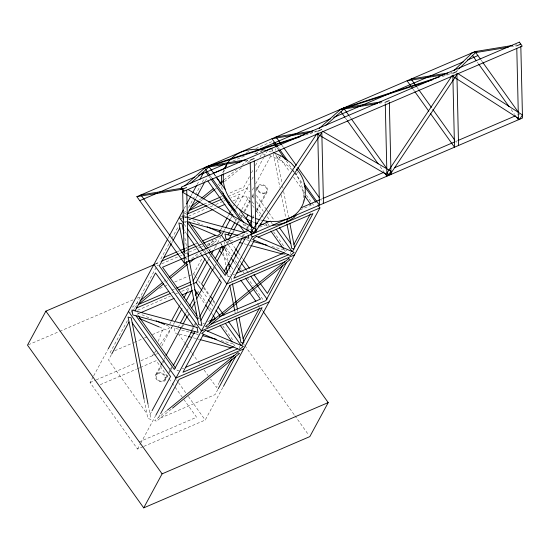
<?xml version="1.0" encoding="UTF-8"?>
<svg xmlns="http://www.w3.org/2000/svg" width="550" height="550" viewBox="0 0 550 550"><rect width="100%" height="100%" fill="white"/><g stroke="black" fill="none" stroke-linecap="round" stroke-linejoin="round"><path stroke-width="0.41" stroke-dasharray="2.75 2.06" d="M303.05 202.414C304.748 191.861 301.366 180.854 294.477 172.776M153.251 354.111L152.632 355.699L154.062 353.574M158.18 341.392L162.491 330.268M222.778 172.913L223.939 169.922M223.623 172.178L224.496 169.936M143.062 446.71L137.555 449.075L90.042 382.546L93.28 376.564M93.686 375.815L107.848 349.621M168.032 238.315L169.242 236.081M184.167 208.464L186.189 204.738M191.029 195.779L192.239 193.538M197.079 184.587L199.1 180.854M127.359 320.732L110.034 352.77L111.602 352.096M136.537 303.758L156.262 267.279M168.926 243.849L160.875 258.741L162.436 258.074M169.331 243.107L171.346 239.381M171.744 238.638L178.592 225.981M188.567 207.536L192.596 200.083M192.995 199.334L195.009 195.607M195.415 194.865L200.255 185.921M202.269 182.194L204.284 178.461M111.341 354.723L108.529 359.927L146.864 413.6M171.82 242.873L172.618 241.388M195.938 198.261L197.147 196.027M205.191 181.143L206.401 178.908L207.398 180.304M188.877 275.921L193.6 273.893L202.4 257.627M204.799 253.192L206.8 249.494M208.801 245.795L211.2 241.354M260.549 151.834L261.752 149.6M169.847 323.868L171.057 321.633M179.912 305.25L180.716 303.758M187.158 291.851L189.173 288.124L181.356 291.479M209.083 251.295L211.097 247.569M212.706 244.592L213.517 243.107M221.093 229.089L221.897 227.604M227.535 217.174L228.738 214.94M230.752 211.221L231.557 209.729M233.571 206.009L234.781 203.775M235.18 203.032L240.013 194.095L230.643 198.11M249.466 176.612L243.822 187.048L228.195 193.751M251.481 172.886L253.495 169.159M255.509 165.433L257.929 160.958M259.944 157.231L261.559 154.254M161.728 346.074L172.205 326.707M173.415 324.459L174.632 322.204M207.439 261.532L209.055 258.548M209.461 257.799L210.265 256.307M214.301 248.847L217.126 243.623M217.525 242.873L220.756 236.906M224.386 230.189L225.197 228.697M230.443 218.996L231.653 216.755M235.689 209.296L236.899 207.054M237.298 206.305L249.404 183.92M251.824 179.444L253.846 175.711M255.86 171.978L263.526 157.802M263.931 157.053L266.757 151.828M178.09 327.381L180.097 323.661M185.728 313.246L186.532 311.761M186.938 311.018L188.141 308.784M229.735 231.866L230.938 229.632M235.366 221.451L236.569 219.216M239.387 214.012L240.192 212.527M241.801 209.55L248.634 196.9L250.133 198.997M253.653 187.626L252.45 189.853L253.44 191.249M255.667 183.906L270.951 155.629M155.801 374.481L160.703 365.42M162.339 362.395L163.563 360.133M163.969 359.377L164.787 357.864M181.534 326.893L182.758 324.624M187.66 315.562L188.478 314.05M212.988 268.723L215.435 264.192M226.875 243.038L228.099 240.776M232.595 232.464L233.406 230.952M237.903 222.647L239.126 220.378M240.762 217.353L241.986 215.091M244.028 211.31L250.154 199.98M252.196 196.206L253.832 193.181M255.874 189.406L257.51 186.381M156.482 374.873L161.384 365.812M163.02 362.787L165.062 359.013M182.215 327.284L183.439 325.016M188.341 315.954L189.571 313.686M195.284 303.112L196.103 301.599M213.256 269.871L214.892 266.846M215.298 266.097L216.116 264.584M227.961 242.674L229.597 239.656M233.276 232.856L234.087 231.344M238.583 223.032L239.401 221.526M241.443 217.745L242.667 215.483M244.709 211.702L250.429 201.128M252.471 197.354L253.694 195.085M255.736 191.304L258.191 186.773M280.741 155.787L278.726 159.5L275.303 154.708M164.773 379.638A4.785 3.761 28.4 0 0 160.222 373.271A4.785 3.761 28.4 0 0 156.887 378.861A4.785 3.761 28.4 0 0 164.773 379.638L168.451 372.845M168.857 372.089L170.081 369.82M170.493 369.064L171.717 366.802M191.73 329.78L193.772 326.006M194.184 325.249L195.814 322.231M219.917 277.661L221.141 275.392M241.972 236.864L243.602 233.846M246.462 228.553L247.692 226.291M252.182 217.979L254.224 214.204M256.266 210.423L266.475 191.538A4.785 3.761 28.4 0 0 261.931 185.171A4.785 3.761 28.4 0 0 258.596 190.761A4.785 3.761 28.4 0 0 266.475 191.538M165.454 380.029A5.569 4.373 28.4 0 0 160.16 372.618A5.569 4.373 28.4 0 0 156.276 379.129A5.569 4.373 28.4 0 0 165.454 380.029L168.719 373.986M169.132 373.23L170.761 370.212M171.174 369.456L171.985 367.943M192.411 330.172L194.452 326.397M194.865 325.641L196.907 321.867M198.536 318.842L199.354 317.329M243.059 236.5L245.101 232.726M247.555 228.188L248.779 225.926M252.457 219.127L254.499 215.353M256.541 211.571L267.156 191.929A5.569 4.373 28.4 0 0 261.862 184.518A5.569 4.373 28.4 0 0 257.978 191.022A5.569 4.373 28.4 0 0 267.156 191.929M150.026 414.453L151.635 411.476M137.555 449.075L140.387 443.836M140.793 443.087L155.361 416.144M158.606 417.333L160.222 414.356M296.161 174.646L298.176 170.926M303.462 194.136L304.673 191.902M219.402 382.257L216.583 387.468L210.609 379.101M217.896 389.4L215.071 394.618L160.38 418.082M143.853 446.373L205.212 420.049L223.018 387.124M154.536 352.866L156.441 350.034M160.243 344.369L172.604 325.957M456.617 71.094L458.459 69.3M452.134 72.318L448.298 74.023M183.48 212.933L186.065 210.822M199.499 199.849L200.819 198.77M218.034 184.711L219.354 183.624M223.994 179.843L236.569 169.565M241.869 165.241L249.15 159.287M255.771 153.883L259.077 151.174M186.532 212.63L185.24 213.682L184.071 213.18M200.599 201.135L202.586 199.512M215.16 189.241L216.487 188.155M219.134 185.996L220.461 184.91M224.434 181.665L241.643 167.606M247.603 162.738L249.59 161.116M260.844 151.924L262.831 150.301M180.269 219.464L182.249 217.848M138.043 302.528L132.584 306.989L134.379 307.752L137.012 305.601M163.866 281.435L165.846 279.812M191.668 258.72L198.949 252.773M207.556 245.74L215.676 239.113M165.66 282.198L167.647 280.576M196.116 257.317L204.724 250.284M210.684 245.417L217.463 239.876L216.267 239.367M130.762 312.428L132.708 310.832M166.767 410.671L154.722 420.509L156.482 421.266L171.847 408.712M246.441 152.522L251.164 150.494M255.887 148.472L272.408 141.384M232.918 161.026L244.64 156.001M203.968 204.146L207.873 202.469M220.378 197.106L221.939 196.433M179.327 217.422L181.686 216.411M182.476 216.074L186.409 214.383M207.646 205.274L210.011 204.256M221.808 199.196L223.383 198.522M228.106 196.494L246.984 188.396L249.459 191.861M185.364 217.539L187.708 216.535M188.485 216.198L207.226 208.161M210.347 206.821L215.029 204.813M215.813 204.476L222.839 201.465M223.616 201.128L225.177 200.454M188.739 219.89L190.314 219.216M213.957 209.076L217.106 207.721M232.87 200.963L245.479 195.553L250.463 202.538M177.272 251.708L179.616 250.704M185.082 248.359L186.643 247.686M195.229 244.008L199.911 241.993M155.478 263.759L160.201 261.738M179.08 253.639L180.654 252.966M185.377 250.938L186.945 250.264M198.749 245.197L201.107 244.186M155.32 264.192L159.252 262.501M185.233 251.357L186.808 250.683M197.038 246.297L199.403 245.279M200.186 244.942L201.761 244.269M157.066 265.788L158.627 265.114M161.748 263.78L179.706 256.073M180.489 255.736L182.05 255.069M185.171 253.729L188.292 252.388M189.076 252.058L197.663 248.373M198.447 248.036L200.784 247.032M201.568 246.696L203.129 246.029M207.034 244.351L211.716 242.344M185.384 257.441L187.103 256.706M249.7 229.852L251.054 229.274M322.19 198.756L320.623 199.43L322.52 202.084M457.291 140.8L455.709 141.474L457.132 143.468M517.626 114.916L519.654 114.049M259.717 227.226L264.921 224.991L269.232 225.163M300.142 209.887L311.293 205.102M28.291 344.816L58.987 331.643M59.778 331.306L132.99 299.901M136.922 298.21L141.646 296.182M159.754 288.42L163.687 286.729M164.478 286.392L166.836 285.381M174.708 281.999L188.093 276.258M171.903 290.118L174.247 289.114M133.203 309.43L134.778 308.749M171.751 292.889L174.116 291.878M137.603 310.248L170.417 296.168M175.106 294.161L177.451 293.15M137.108 314.263L138.683 313.582M229.928 276.121L228.346 276.794L226.854 274.697M233.076 274.766L234.651 274.093M114.73 350.756L133.519 342.698M134.303 342.361L143.701 338.332M144.485 337.996L148.397 336.311M152.309 334.634L164.725 329.312M202.929 323.806L204.504 323.132M207.653 321.778L210.018 320.767M90.042 382.546L95.521 380.201M96.305 379.864L135.424 363.082M140.896 360.731L155.526 354.454M156.255 354.145L157.699 353.526M100.244 384.677L136.489 369.132M137.28 368.789L139.645 367.778M140.429 367.441L156.193 360.676L168.657 378.139M179.08 370.15L177.506 370.824L176.007 368.727M182.236 368.796L183.81 368.122M139.067 441.918L196.591 417.244L184.119 399.781M445.053 75.082L447.487 74.291M442.248 76.594L451.997 73.418M309.959 133.031L316.525 130.893M305.539 135.073L316.91 131.374M514.882 45.086L516.567 44.811M510.854 46.819L516.725 45.863M379.349 103.228L384.402 102.403M245.101 161.04L249.308 160.353M254.623 153.161L257.861 153.106M269.039 151.14L271.466 151.656M262.171 153.835L266.221 154.688M260.459 219.904L262.075 220.248M184.319 216.452L187.048 217.181M245.554 232.836L247.892 233.461M184.484 221.1L186.821 221.726M239.642 235.826L242.921 236.699M236.651 237.126L239.113 237.779M246.489 239.752L248.944 240.412M249.769 240.632L252.223 241.285M271.893 246.551L285.003 250.058M285.821 250.278L286.99 250.594M230.237 240.054L232.691 240.708M244.173 243.774L246.634 244.427M247.452 244.647L249.906 245.307M283.525 254.279L285.161 254.712M178.434 329.175L174.13 328.027L175.086 332.936L176.66 333.355M181.713 330.055L189.908 332.248M195.642 333.781L199.739 334.881M221.052 340.581L234.981 344.307M179.389 334.084L187.591 336.277M193.332 337.803L195.786 338.463M196.611 338.683L199.066 339.336M184.167 217.03L186.051 217.827M188.389 218.824L202.421 224.806M184.429 222.056L185.989 222.722M137.514 312.881L151.539 318.876M166.347 325.201L170.369 326.913L166.499 330.069L160.126 327.353M269.459 155.375L279.751 159.961L288.86 166.533L291.672 169.654M252.587 217.154L254.127 217.841M252.12 221.561L254.437 222.599M239.058 214.129L244.915 218.357M292.229 170.273L293.913 172.15M252.127 201.781L254.616 205.267M256.609 208.058L261.092 214.335M261.587 215.029L263.581 217.821M267.568 223.396L269.06 225.493M273.543 231.763L284.501 247.108M234.307 217.979L237.799 222.86M197.794 290.929L199.788 293.721M200.282 294.422L206.264 302.789M209.749 307.663L212.238 311.156M222.702 325.793L233.661 341.131M480.886 59.758L482.371 61.847M477.324 62.191L478.321 63.587M511.129 109.519L514.607 114.393M416.941 87.189L418.433 89.279M412.885 88.928L414.377 91.018M349.394 116.167L350.886 118.25M345.345 117.906L346.837 119.989M380.139 166.623L384.113 172.191M281.854 145.138L283.339 147.228M278.197 147.441L279.647 149.469M276.863 147.62L277.853 149.002M286.261 160.786L292.201 169.104M292.696 169.792L294.181 171.875M294.676 172.569L303.091 184.346M278.596 156.241L289.554 171.586M293.542 177.162L304.494 192.507M306.488 195.291L311.465 202.269M311.967 202.964L314.456 206.449M271.384 149.222L272.855 151.278M256.431 195.436L266.393 209.378M266.887 210.079L268.386 212.169M268.881 212.871L274.361 220.536M252.429 196.02L254.409 198.791M256.389 201.561L263.319 211.269M267.279 216.81L270.249 220.969M270.738 221.664L272.222 223.74M252.457 205.329L254.451 208.12M256.451 210.918L259.937 215.806M265.925 224.18L267.424 226.277M283.876 249.322L285.876 252.113M214.28 174.082L215.758 176.151M213.861 173.896L215.332 175.959M210.251 175.856L211.743 177.946M244.551 223.877L248.531 229.446M209.199 176.646L210.189 178.028M242.859 223.768L245.334 227.232M229.082 239.745L230.574 241.835M231.069 242.536L235.056 248.112M238.542 252.993L240.536 255.784M241.031 256.479L243.024 259.27M250.992 270.428L252.484 272.518M226.016 241.649L227.996 244.42M228.491 245.114L232.946 251.35M236.906 256.898L239.381 260.363M239.876 261.051L240.866 262.439M246.806 270.758L248.786 273.529M225.761 247.486L231.742 255.853M235.228 260.734L237.222 263.526M237.717 264.22L239.209 266.31M239.711 267.011L244.193 273.288M247.177 277.468L253.158 285.835M255.647 289.327L263.615 300.479M220.557 243.265L222.049 245.362M225.039 249.549L230.526 257.235M234.018 262.123L236.012 264.914M236.514 265.609L238.012 267.706M211.998 239.876L214.493 243.368M214.988 244.069L217.484 247.562M221.973 253.846L227.954 262.226M231.447 267.114L232.946 269.211M257.386 303.428L258.878 305.525M261.876 309.712L262.873 311.107M208.402 248.861L209.894 250.958M206.752 249.631L208.251 251.721M184.278 224.352L186.258 227.123M203.576 251.377L204.566 252.766M185.089 231.674L186.574 233.764M200.001 252.56L200.998 253.949M185.536 257.379L186.959 259.373M204.098 287.375L209.571 295.041M213.056 299.922L216.047 304.109M193.6 273.893L194.604 275.296M195.099 275.99L196.597 278.087M198.591 280.878L200.585 283.676M203.576 287.863L209.564 296.244M213.056 301.132L214.555 303.229M243.478 343.729L244.475 345.132M244.977 345.826L294.353 414.968M294.855 415.663L308.818 435.215M202.084 290.744L207.529 298.368M211.482 303.909L214.452 308.069M199.623 296.567L205.109 304.246M208.601 309.134L212.589 314.724M233.537 344.053L235.029 346.149M198.44 317.522L199.437 318.918M178.241 333.781L184.216 342.148M184.711 342.843L186.202 344.933M186.704 345.634L189.688 349.814M190.19 350.515L191.682 352.605M192.184 353.299L197.656 360.972M198.158 361.666L199.65 363.756M204.133 370.033L208.113 375.616M176.509 379.857L177.994 381.934M178.489 382.628L185.914 393.023M188.389 396.488L205.212 420.049M169.159 378.833L171.655 382.326M172.15 383.027L174.646 386.519M175.147 387.214L182.126 396.99M221.554 186.67L222.922 192.197M290.304 252.244L290.62 253.866M239.456 346.273L240.103 349.518M275.316 148.679L275.632 150.308M276.623 155.403L282.006 183.067M282.659 186.423L282.982 188.1M283.635 191.448L288.695 217.442M272.168 147.833L272.965 151.91M273.316 153.718L279.84 187.248M281.311 194.796L285.876 218.268M224.311 241.89L224.792 244.337M225.617 248.593L228.229 262.006M229.694 269.555L230.677 274.581M231.33 277.936L231.818 280.452M237.524 309.794L237.854 311.472M221.643 243.499L221.959 245.128M223.451 252.773L226.064 266.193M227.528 273.735L228.346 277.929M234.871 311.458L235.194 313.136M184.903 238.164L187.021 249.061M185.405 256.568L186.381 261.601M148.211 405.116L150.982 419.375L147.819 418.529L144.231 400.07"/><path stroke-width="0.82" d="M216.308 177.327L221.203 184.181L221.616 175.897L222.2 174.405M223.541 173.834C221.038 192.562 235.249 209.873 251.811 216.81M213.373 173.216L224.524 168.431L226.421 165.743M225.081 168.444L226.854 163.886M154.529 264.529L45.891 311.135L27.5 345.153L143.715 507.87L309.815 436.618L328.212 402.593L263.368 311.809M108.254 348.872L167.626 239.064M169.641 235.331L183.363 209.956M186.587 203.988L190.623 196.529M192.644 192.796L196.68 185.329M199.904 179.362L203.541 172.645M111.746 353.973L129.037 321.998M135.053 310.86L155.561 272.944L193.882 326.604M171.414 243.616L159.369 265.897L197.649 319.495M173.023 240.646L179.85 228.016M187.083 214.637L195.539 199.004M197.546 195.284L204.792 181.885M224.524 168.431L226.538 164.711M221.203 184.181L223.218 180.462M235.806 211.784L228.504 203.672L229.309 202.18M171.456 320.884L179.506 305.993M183.941 297.804L186.752 292.593M192.981 281.077L205.061 258.741M219.478 232.066L220.688 229.831M222.296 226.854L227.129 217.924M229.144 214.197L230.354 211.963M175.443 320.705L181.94 308.694M185.996 301.194L191.675 290.682M192.995 283.779L196.144 282.425L207.034 262.281M211.475 254.072L213.496 250.339M203.466 243.176L221.561 235.414L223.988 230.938M225.596 227.947L230.038 219.739M232.052 216.012L232.863 214.514M180.503 322.919L185.329 313.995M189.75 305.807L193.772 298.368M195.381 295.398L196.989 292.421M210.856 266.778L201.603 283.889L203.596 286.674M215.284 258.589L221.719 246.689M228.126 234.843L229.329 232.609M231.344 228.889L234.96 222.193M161.116 364.664L161.927 363.151M166.017 355.596L181.129 327.649M183.171 323.868L187.254 316.319M191.744 308.007L194.604 302.72M196.646 298.939L212.575 269.479M217.071 261.168L225.651 245.307M228.917 239.264L232.183 233.221M233.819 230.196L237.497 223.396M247.947 215.091L245.939 218.811L251.35 221.217M173.216 365.681L192.005 330.928M199.76 316.573L219.78 279.558M224.269 271.253L242.241 238.012M249.597 224.414L251.639 220.639M152.041 410.733L170.534 376.523L132.199 322.843M194.851 331.554L174.343 369.476L136.022 315.817M200.894 320.368L221.375 282.487L201.492 254.643M245.733 237.449L225.191 275.447L208.746 252.423M155.767 415.394L252.264 236.933L319.921 207.907L317.941 205.136M160.621 413.607L179.156 379.328L233.853 355.864M203.514 334.276L182.971 372.281L237.662 348.817M209.44 323.317L230.003 285.299L284.721 261.827M254.361 240.24L233.812 278.252L288.516 254.781M266.131 222.764L266.936 221.272M272.477 225.108L276.526 225.046L286.089 222.42L288.104 218.701C308.131 210.952 310.365 183.514 296.491 169.056M143.715 507.87L162.106 473.853L328.212 402.593M219.801 381.507L231.88 359.171M233.09 356.936L233.894 355.451M243.1 338.422L259.593 307.924M282.721 265.141L267.424 293.432L253.976 274.608M293.941 244.393L310.434 213.888M218.295 388.658L235.62 356.613M241.56 345.641L262.103 307.636L207.412 331.1M286.474 262.57L265.918 300.589L211.2 324.06M292.394 251.618L312.95 213.606L258.239 237.071M223.424 386.375L319.921 207.907M184.051 190.128L182.676 192.273L253.11 233.599L255.853 229.309L188.169 189.599M318.56 133.086L317.769 134.324L388.369 175.574L390.94 171.188L322.52 131.209M430.286 113.286L454.506 147.201L452.856 76.367L453.647 75.137M316.772 133.939L251.797 231.048L254.684 232.918L321.819 132.584L323.469 203.411M452.341 75.281L386.891 173.099L389.778 174.969L456.913 74.628M227.673 162.931C236.156 150.308 253.419 146.898 267.417 150.803M296.141 215.05L294.037 217.532L286.089 222.42M459.071 68.702L476.96 51.287L472.237 52.807L453.984 70.531M184.731 185.9L205.666 167.166L206.986 166.739M190.348 183.576L209.646 166.299M319.179 128.521L340.752 109.209L342.072 108.783M325.442 125.62L344.733 108.35M190.891 206.883L198.172 200.936M201.479 198.227L213.4 188.492M220.021 183.088L221.341 182.002M199.939 201.678L189.117 210.512L203.184 204.483M203.246 198.976L214.5 189.778M140.03 300.905L162.539 282.514M169.159 277.111L187.034 262.508M163.673 283.821L138.332 304.521L168.781 291.459M170.294 278.41L187.509 264.351M189.496 262.728L194.789 258.397M167.434 410.128L237.744 352.688L239.511 353.437L172.514 408.169M520.836 46.681L522.5 118.03L184.326 263.106L136.881 196.673L475.056 51.597L512.352 45.499M139.728 200.654L157.891 192.864M159.459 192.191L194.728 177.059M198.646 175.381L224.558 164.264M259.208 149.401L330.605 118.772M333.74 117.425L360.525 105.937M362.092 105.263L463.602 61.717M467.541 60.026L477.902 55.584M265.691 150.769L270.896 148.534M136.881 196.673L182.607 189.193L186.656 187.454M250.154 160.215L254.203 158.483M317.694 131.244L321.75 129.504M385.241 102.266L389.29 100.526M452.788 73.287L456.837 71.555M516.725 45.863L520.781 44.124M208.656 202.132L220.378 197.106M187.192 214.046L206.862 205.611M210.794 203.919L221.024 199.533M191.888 218.542L213.166 209.413M217.896 207.384L224.984 204.339M164.003 257.4L176.488 252.044M180.393 250.367L184.298 248.696M188.203 247.019L194.446 244.337M202.256 240.989L215.524 235.297M161.776 261.064L178.296 253.976M181.438 252.622L184.587 251.274M187.736 249.927L196.391 246.214M184.855 257.668L162.532 267.245L196.941 315.432M187.887 256.369L248.242 230.478M258.459 226.098L269.218 221.478M301.166 207.776L319.949 199.719M322.974 198.419L383.329 172.528M394.439 167.764L454.362 142.058M458.074 140.463L515.604 115.782M176.584 288.111L190.637 282.081M136.352 308.076L170.184 293.562M178.833 289.85L191.421 284.453M141.047 312.572L174.144 298.375M182.022 294.993L192.273 290.599M236.232 273.412L284.295 252.794M294.498 254.925L226.841 283.951L205.556 254.148M210.018 320.767L215.538 318.402M219.478 316.711L260.452 299.131L245.492 278.183M269.074 301.936L201.417 330.962L153.904 264.44M185.384 367.441L233.454 346.823M243.657 348.954L176 377.981L128.487 311.451M439.368 76.931L342.327 108.536L341.419 109.429L432.506 79.764M304.274 134.887L207.24 166.485L206.333 167.386L299.853 136.922M183.061 188.746L180.702 189.502L182.174 188.189L140.931 194.934M288.104 218.701L278.534 221.327L268.001 221.499L262.886 220.419M470.999 53.336L471.831 53.199M475.633 52.58L508.337 47.231M447.947 73.006L411.111 79.028L416.446 86.494M444.091 74.711L407.062 80.767L412.39 88.234M343.564 108.006L344.355 107.876M348.054 107.271L381.721 101.764M339.515 109.746L377.664 103.503M276.024 136.978L313.053 130.928M309.004 132.667L271.968 138.717L277.716 146.761M209.268 165.825L208.478 165.956L213.792 173.394M212.967 165.22L245.788 159.858M205.212 167.564L204.428 167.695L209.756 175.161M208.911 166.959L241.732 161.597M259.648 219.732L255.674 218.536M255.214 222.942L257.641 223.451M260.067 223.967L263.306 224.654M187.048 217.181L243.588 232.313M294.106 249.074L291.748 248.449L287.018 224.139M187.997 222.042L238.006 235.386M244.564 237.139L248.847 238.281L248.215 235.07M230.917 235.586L224.971 233.998L225.926 238.906L228.291 239.532M241.574 238.439L244.846 239.312M253.041 241.505L266.977 245.238M239.25 242.461L242.529 243.334M250.731 245.527L282.7 254.059M243.265 343.104L240.907 342.478L236.177 318.168M190.726 332.468L194.824 333.561M203.019 335.754L216.129 339.268M188.409 336.49L191.689 337.37M199.891 339.556L231.041 347.868M207.103 226.799L221.272 232.829L217.319 236.06L191.448 225.046M156.214 320.87L164.787 324.534M139.074 318.388L159.349 327.023M273.783 152.687L281.765 156.241L290.874 162.814L294.8 167.179M457.593 73.363L522.431 114.95L519.743 119.213L452.856 76.367M207.893 181.005L233.812 217.278M239.291 224.95L244.778 232.629M475.056 51.597L480.384 59.063M482.873 62.542L518.162 111.959M472.422 55.33L476.334 60.802M478.816 64.281L509.142 106.734M516.553 117.116L518.451 119.769L516.787 48.414M418.928 89.973L431.358 107.374M432.843 109.464L454.719 140.085M414.879 91.713L428.794 111.203M344.039 108.666L348.899 115.473M351.381 118.951L386.678 168.362M340.938 111.733L344.843 117.205M347.332 120.691L378.152 163.838M384.587 172.858L386.959 176.179L385.282 103.971M276.499 137.644L281.353 144.444M283.841 147.922L296.264 165.323M297.756 167.413L319.131 197.34M280.129 150.143L287.375 160.291M304.067 183.666L319.419 205.15L317.742 133.121M273.398 142.766L276.368 146.926M278.341 149.696L285.271 159.397M304.576 186.429L315.961 202.366M304.934 196.192L310.805 204.414M279.338 227.514L290.792 243.547M276.183 229.281L292.022 251.46M270.909 231.165L283.381 248.627M216.253 176.846L225.129 189.269M239.333 209.158L252.099 227.026M247.404 220.866L251.811 227.033M212.245 178.64L243.561 222.489M249.975 231.468L251.873 234.128L250.209 162.779M205.741 171.792L208.711 175.952M210.684 178.722L240.879 220.997M246.819 229.309L247.809 230.697M250.284 234.163L252.264 236.933M235.551 248.813L238.04 252.299M243.519 259.964L249.494 268.331M221.561 235.414L225.521 240.955M233.936 252.739L236.411 256.204M241.361 263.134L246.311 270.064M250.766 276.299L267.094 299.166M222.551 246.056L224.042 248.153M231.028 257.929L233.523 261.422M238.508 268.407L241.003 271.899M218.982 249.652L221.471 253.144M230.952 266.413L228.456 262.921L229.536 268.716M240.928 280.383L255.887 301.331M188.946 221.629L207.9 248.16M210.396 251.653L226.353 274.003M187.323 222.427L206.257 248.937M179.327 217.422L183.288 222.963M187.248 228.511L203.081 250.683M183.095 228.889L184.092 230.285M187.076 234.458L199.506 251.859M141.405 195.594L184.539 255.991M210.567 296.436L212.561 299.228M218.041 306.9L224.015 315.267M228.498 321.544L239.951 337.583M196.144 282.425L201.589 290.049M208.519 299.75L210.987 303.215M215.937 310.145L219.897 315.693M225.342 323.317L241.182 345.489M194.631 289.582L198.626 295.171M205.604 304.947L208.099 308.44M213.091 315.418L215.579 318.911M220.069 325.194L232.038 341.956M138.105 315.659L175.512 368.033M45.891 311.135L162.106 473.853M228.504 203.672L223.506 194.562L223.114 192.988M289.836 223.307L294.573 247.658M232.471 283.807L237.366 308.956M238.996 317.336L243.891 342.499M222.241 246.544L222.963 250.264M226.222 267.025L227.363 272.896M229.811 285.471L234.706 310.619M182.758 216.033L183.384 219.271M183.92 233.131L182.112 223.829L178.867 222.963L184.587 252.374M187.839 253.254L188.492 256.603M189.303 260.796L201.877 325.421L198.633 324.555L186.381 261.601M148.046 404.277L131.244 317.914L128.074 317.068L144.066 399.231M456.885 73.473L458.556 145.461M389.331 102.238L391.016 174.439M254.265 161.04L255.922 232.389M186.732 190.438L188.382 261.367M182.607 189.193L184.326 263.106M256.479 236.321L252.608 239.491L290.276 255.53L294.154 252.367L256.479 236.321M288.578 258.672L205.583 326.473L207.336 327.216L290.331 259.421L288.578 258.672M205.645 330.344L201.754 333.527L239.429 349.573L243.327 346.39L205.645 330.344M519.358 42.13L181.184 187.199L184.03 191.187L522.204 46.117L519.358 42.13M197.065 327.456L131.876 310.014L132.839 314.964L198.028 332.406L197.065 327.456"/></g></svg>
